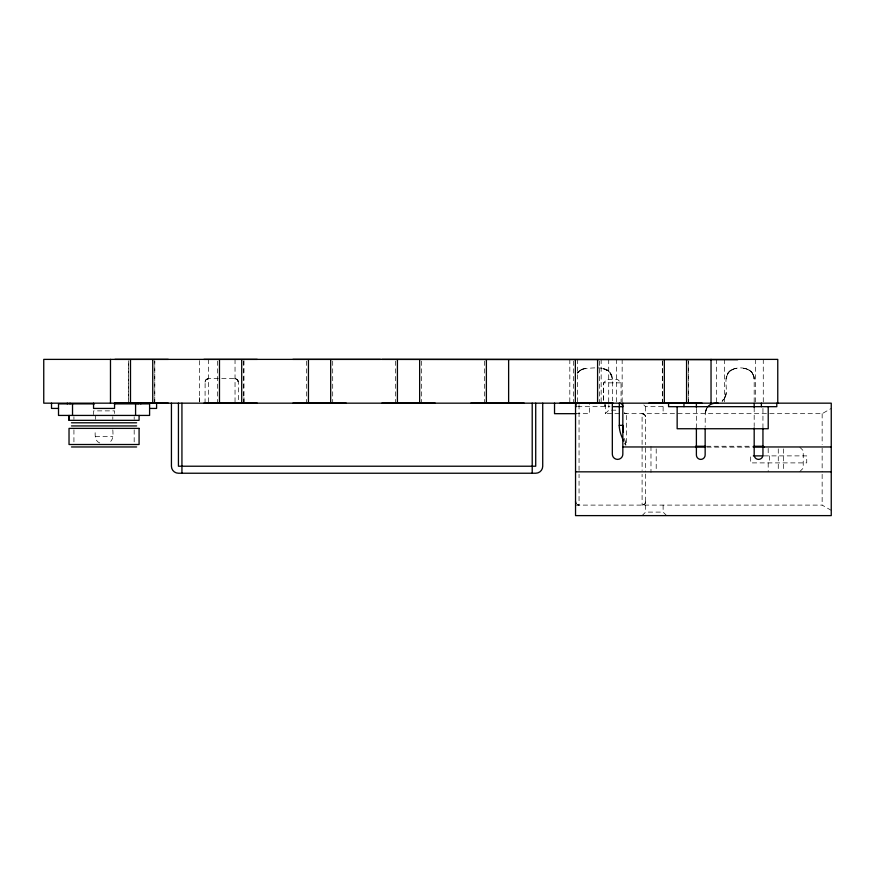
<?xml version="1.0" encoding="UTF-8"?>
<svg xmlns="http://www.w3.org/2000/svg" width="875" height="875" viewBox="0 0 875 875"><rect width="100%" height="100%" fill="white"/><g stroke="black" fill="none" stroke-linecap="round" stroke-linejoin="round"><path stroke-width="0.66" stroke-dasharray="4.38 3.28" d="M154.744 401.461L154.755 360.741M199.445 401.953L199.445 395.872M243.939 401.953L243.939 395.872M619.325 413.678L605.314 413.678L605.314 412.519M688.57 401.461L688.581 360.741M99.728 442.958C94.434 440.989 95.003 434.372 95.309 429.877M95.32 419.377L95.331 415.428M569.822 359.384L569.811 401.953M616.481 401.953L616.481 359.384M716.625 359.384L716.614 401.953M763.284 401.953L763.273 359.384M645.597 474.053L645.553 502.152L644.58 504.077L642.097 505.105L642.097 474.316M706.978 407.761A10.511 10.511 0 0 0 705.152 413.678L706.923 407.837L705.283 412.038L705.152 427.011M754.184 402.073L754.184 379.006C753.955 367.041 736.75 364.984 729.247 371.569C722.991 378.109 728 388.073 725.648 395.916C717.533 407.181 725.944 398.464 726.162 392.667A10.511 10.511 0 0 1 721.58 401.352M112.809 429.877C113.105 434.372 113.673 440.989 108.38 442.958M205.056 403.167L205.122 381.467L206.084 379.673L208.009 378.7L206.084 379.673L205.1 381.609L205.723 380.1M645.433 502.688C645.739 501.473 644.394 505.291 645.531 502.25M705.283 412.038L707.153 407.509M726.294 377.355L728.175 372.827M724.391 398.497L725.966 394.712M577.555 372.827L581.284 369.644M605.336 413.667L608.825 410.178L608.825 404.698M643.847 404.928L645.597 406.678L663.119 406.678L664.869 404.928M642.097 515.616L645.597 512.105L663.119 512.105L666.619 515.616M799.728 471.658L803.228 468.147L803.228 450.636L799.728 447.136M730.833 370.267L727.934 373.166L726.162 379.006A10.511 10.511 0 0 1 736.673 368.495L730.833 370.267L734.628 368.692M624.192 413.678L822.15 413.678L831.25 408.428M206.5 379.323L208.556 378.656L234.828 378.656L236.884 379.323L238.284 381.609L237.3 379.673L235.375 378.7L236.884 379.323M582.805 369.009C591.839 367.959 611.778 364.416 612.325 379.006L612.325 400.859M621.075 382.856L603.575 382.856L603.575 401.822L603.597 382.856L607.086 379.356L617.575 379.356L621.053 382.856L621.075 401.822M577.533 406.678L609.93 406.678M611.45 410.178L618.012 410.178M575.542 413.678L589.553 413.678L589.553 404.491M95.298 436.45L112.809 436.45M706.388 446.261L752.5 446.261M706.902 447.136L751.855 447.136M764.159 455.886L806.728 455.886L806.728 462.897L750.684 462.897L750.684 455.886M575.542 505.105L822.15 505.105L831.25 510.355M642.097 444.467L642.097 413.678L644.58 414.706L645.553 416.631L645.597 444.73M624.586 413.208A3.5 3.5 0 0 0 626.336 413.678L624.367 413.088L626.336 413.678L626.336 444.467M579.053 505.105L577.456 504.722A3.5 3.5 0 0 0 579.053 505.105L579.053 474.316M745.73 368.692L743.684 368.495A10.511 10.511 0 0 1 754.184 379.006C754.086 374.161 750.575 369.589 745.73 368.692L749.514 370.267M626.336 413.678L624.28 413.011M603.455 368.627L609.252 371.569L612.194 377.355M607.655 370.267L601.814 368.495A10.511 10.511 0 0 1 612.325 379.006L610.553 373.166M605.073 405.333L604.745 404.731A3.5 3.5 0 0 1 605.314 406.678L604.745 404.731M752.183 372.827L754.064 377.355M237.661 380.1L238.328 382.156L238.328 403.167M625.373 445.014L624.477 443.111M645.531 416.533L645.433 416.106M625.45 442.837L625.953 445.145M625.505 443.1L625.111 441.23M625.133 441.328L624.87 440.103M624.87 440.103L624.531 438.408M662.309 360.741L662.32 401.461M128.483 360.741L128.494 402.817L128.527 361.08M822.15 413.678L822.15 444.467M822.15 448.262L822.15 471.833M822.15 474.316L822.15 505.105M783.497 448.886L783.497 469.897M778.269 448.886L778.269 469.897M769.65 455.886L769.65 462.897M768.195 448.383L768.195 455.886M768.195 462.897L768.195 471.658M762.945 408.428L762.945 427M755.519 359.384L755.519 401.844M754.184 407.509L754.184 426.508M724.38 359.384L724.38 401.844M696.391 408.428L696.391 427M688.581 361.08L688.581 402.817M663.119 406.678L663.119 413.678M663.119 505.105L663.119 512.105M662.353 361.08L662.353 402.817M656.206 448.886L656.206 469.897M650.978 446.261L650.978 472.533M645.597 406.678L645.597 413.678M645.597 447.989L645.597 471.833M645.597 505.105L645.597 512.105M642.097 446.961L642.097 470.52M622.158 359.384L622.158 401.844M608.716 359.384L608.716 401.844M605.314 404.491L605.314 413.678M601.158 359.384L601.158 401.844M599.605 361.08L599.561 402.817M579.053 404.698L579.053 470.466M577.577 359.384L577.577 401.844M573.344 361.08L573.388 402.817M484.411 361.08L484.411 402.817M421.662 361.08L421.662 402.817M395.445 361.08L395.445 402.817M332.697 361.08L332.697 402.817M306.469 361.08L306.469 402.817M243.939 360.598L243.939 401.844M243.72 361.08L243.72 402.817M235.036 359.384L235.036 401.844M217.503 361.08L217.503 402.817M208.348 359.384L208.348 401.844M199.445 360.598L199.445 401.844M154.755 361.08L154.755 402.817M134.181 416.741L134.181 419.377M134.181 429.877L134.181 443.013M114.559 413.503L114.559 410.878L93.548 410.878L93.548 416.128M112.809 416.741L112.809 419.377M73.927 416.741L73.927 419.377M73.927 429.877L73.927 443.013M205.056 382.156A3.5 3.5 0 0 1 208.556 378.656M234.828 378.656A3.5 3.5 0 0 1 238.328 382.156M645.597 501.605A3.5 3.5 0 0 1 642.097 505.105M642.097 413.678A3.5 3.5 0 0 1 645.597 417.189M578.627 371.569L577.314 373.166A10.511 10.511 0 0 1 586.053 368.495L580.212 370.267L578.627 371.569"/><path stroke-width="1.31" d="M737.723 359.734L381.839 359.384M94.445 403.878L58.516 403.878L58.516 415.428L149.592 415.428L149.592 403.878L114.45 403.878M576.155 406.678L575.553 406.678A3.5 3.5 0 0 1 576.155 404.698M612.62 406.678L622.825 406.678A3.5 3.5 0 0 0 619.325 403.167L619.325 425.359L622.825 425.359L622.891 427.262M58.516 408.428L51.516 408.428L51.516 403.167M149.592 408.428L156.592 408.428L156.592 403.167M576.089 413.678L554.531 413.678L554.531 403.167M71.477 422.789L136.631 422.789M71.477 425.939L136.631 425.939M695.537 446.261L705.031 446.261M753.856 446.261L763.35 446.261M71.477 446.961L136.631 446.961M622.836 446.961L696.391 446.961M762.945 446.961L831.25 446.961M696.008 447.136L705.534 447.136M753.211 447.136L764.116 447.136M753.375 455.886L762.88 455.886M575.542 471.833L831.25 471.833M623.47 440.902L621.48 435.969A32.714 32.714 0 0 1 619.172 425.37M623.438 432.283L622.891 427.405M69.125 420.339L69.07 415.428L69.027 420.339L139.081 420.339L139.081 415.428M777.766 403.167L777.766 359.384L43.75 359.384L43.75 403.167L831.25 403.167L831.25 515.616L575.542 515.616L575.542 403.572M776.803 403.167L776.803 406.678L668.566 406.678L668.566 403.167M768.217 406.678L768.217 428.739L677.152 428.739L677.152 406.678M762.945 427.962L762.945 455.011A4.375 4.375 0 0 1 758.57 459.397A4.375 4.375 0 0 1 754.184 455.011L754.184 427.864M761.392 403.167L761.392 406.678M754.184 403.441L754.184 407.509M711.036 359.384L711.036 403.167M705.152 428.345L705.152 455.011A4.375 4.375 0 0 1 700.766 459.397A4.375 4.375 0 0 1 696.391 455.011L696.391 427.962M702.133 403.167L648.758 403.167M696.391 403.167L696.391 407.509M686.569 359.734L686.569 402.817M683.977 403.167L683.977 406.678M664.322 359.734L664.322 402.817M622.836 403.167L622.836 454.136A5.25 5.25 0 0 1 617.575 459.397A5.25 5.25 0 0 1 612.325 454.136L612.325 403.594M613.167 403.167L559.781 403.167M597.592 359.734L597.592 402.817M575.356 359.734L575.356 402.817M542.719 403.167L542.719 466.222A7.011 7.011 0 0 1 535.719 473.233L178.434 473.233A7.011 7.011 0 0 1 171.434 466.222L171.434 403.167M535.719 403.167L535.719 466.222L178.434 466.222L178.434 403.167M532.208 403.167L532.208 473.233M524.191 403.167L470.816 403.167M508.627 359.734L508.627 402.817M486.38 359.734L486.38 402.817M435.225 403.167L381.839 403.167M419.65 359.734L419.65 402.817M397.414 359.734L397.414 402.817M380.494 359.384L292.873 359.384M346.248 403.167L292.873 403.167M330.684 359.734L330.684 402.817M308.438 359.734L308.438 402.817M257.283 359.384L203.897 359.384M257.283 403.167L203.897 403.167M241.708 359.734L241.708 402.817M219.472 359.734L219.472 402.817M181.934 403.167L181.934 473.233M168.306 359.384L114.931 359.384M168.306 403.167L114.931 403.167M152.742 359.734L152.742 402.817M140.831 403.167L140.831 403.878M138.064 403.167L138.064 403.878M135.581 403.878L135.581 415.428M130.495 359.734L130.495 402.817M114.559 403.167L114.559 408.428L93.548 408.428L93.548 403.167M110.48 359.384L110.48 403.167M72.527 403.878L72.527 415.428M70.044 403.167L70.044 403.878M67.277 403.167L67.277 403.878M576.155 503.573A3.5 3.5 0 0 1 575.542 501.605M717.992 402.905A10.511 10.511 0 0 1 715.663 403.167A10.511 10.511 0 0 0 707.438 407.127M139.081 428.389L69.027 428.389L69.027 444.511L139.081 444.511L139.081 428.389"/></g></svg>
